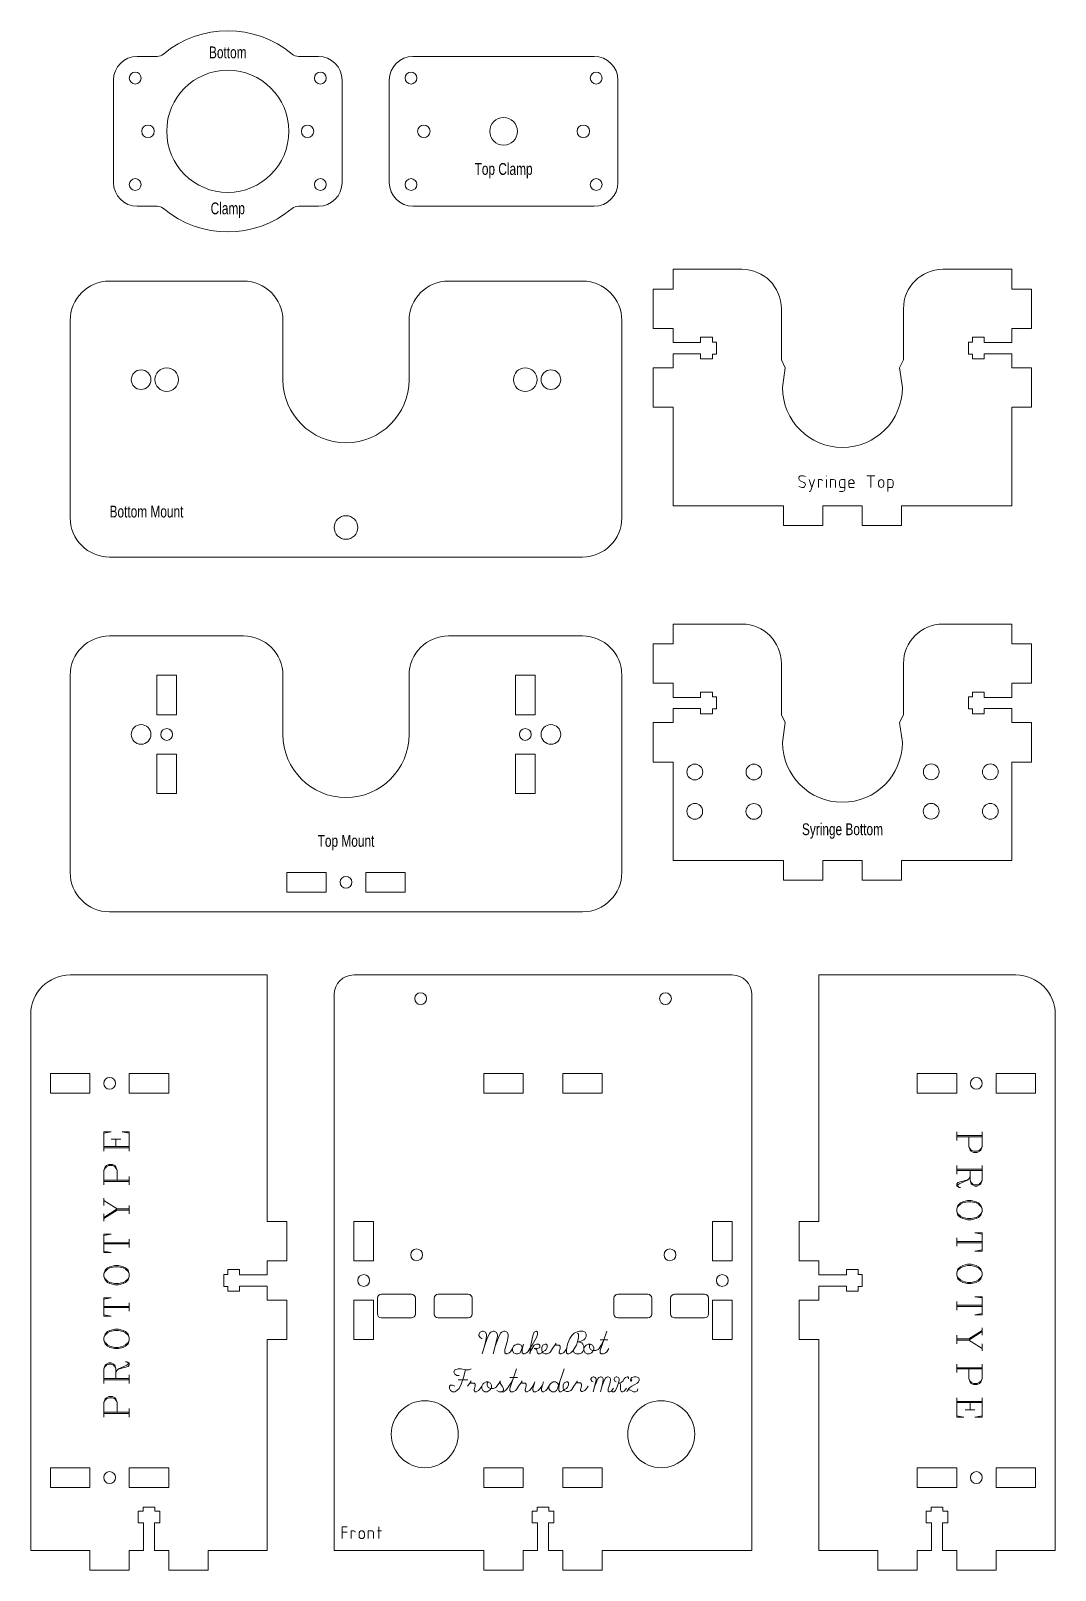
# Model space of a CAD drawing. Header units: millimetres. Extents: x -150 to 110, y -115 to 276.
import ezdxf

# ---------------------------------------------------------------- set-up
doc = ezdxf.new("R2010")
doc.units = ezdxf.units.MM
doc.layers.get('0').update_dxf_attribs({"linetype": 'CONTINUOUS', "lineweight": 0, "true_color": 0x000000})
for name, color, linetype, lineweight, true_color in [('bottom spacer', 7, 'CONTINUOUS', 0, 0x000000), ('front', 7, 'CONTINUOUS', 0, 0x000000), ('left', 7, 'CONTINUOUS', 0, 0x000000), ('right', 7, 'CONTINUOUS', 0, 0x000000), ('syringe bottom', 7, 'CONTINUOUS', 0, 0x000000), ('syringe top', 7, 'CONTINUOUS', 0, 0x000000), ('syringe top text', 4, 'CONTINUOUS', 0, 0x00ffff), ('syringe-clamp-bottom', 7, 'CONTINUOUS', 0, 0x000000), ('syringe-clamp-top', 7, 'CONTINUOUS', 0, 0x000000), ('text', 4, 'CONTINUOUS', 0, 0x00ffff)]:
    doc.layers.add(name, color=color, linetype=linetype, lineweight=lineweight, true_color=true_color)
doc.styles.get("Standard").update_dxf_attribs({"font": 'txt', "width": 0.75})

msp = doc.modelspace()

# ---------------------------------------------------------------- linework, layer by layer
for p, q in [((8, 210), (8, 200)), ((13, 210), (8, 210)), ((99, 210), (104, 210)), ((104, 210), (104, 200)), ((-86, 187), (-86, 202)), ((-54, 187), (-54, 202)), ((8, 200), (13, 200)), ((13, 200), (13, 196.41)), ((104, 200), (99, 200)), ((99, 200), (99, 196.41)), ((20, 196.41), (13, 196.41)), ((20, 197.76), (23, 197.76)), ((20, 197.76), (20, 196.41)), ((23, 196.51), (23, 197.76)), ((24, 196.51), (23, 196.51)), ((24, 193.51), (24, 196.51)), ((88, 193.51), (88, 196.51)), ((88, 196.51), (89, 196.51)), ((92, 197.76), (89, 197.76)), ((89, 196.51), (89, 197.76)), ((92, 197.76), (92, 196.41)), ((92, 196.41), (99, 196.41)), ((13, 193.59), (20, 193.59)), ((13, 193.59), (13, 190)), ((20, 193.59), (20, 192.26)), ((20, 192.26), (23, 192.25)), ((23, 192.25), (23, 193.51)), ((23, 193.51), (24, 193.51)), ((89, 193.51), (88, 193.51)), ((89, 192.25), (89, 193.51)), ((92, 192.26), (89, 192.25)), ((99, 193.59), (92, 193.59)), ((92, 193.59), (92, 192.26)), ((99, 193.59), (99, 190)), ((8, 190), (8, 180)), ((13, 190), (8, 190)), ((99, 190), (104, 190)), ((104, 190), (104, 180)), ((8, 180), (13, 180)), ((104, 180), (99, 180)), ((41, 155), (41, 150)), ((51, 150), (51, 155)), ((51, 155), (61, 155)), ((61, 155), (61, 150)), ((71, 150), (71, 155)), ((41, 150), (51, 150)), ((61, 150), (71, 150)), ((8, 120), (8, 110)), ((13, 120), (8, 120)), ((99, 120), (104, 120)), ((104, 120), (104, 110)), ((-118, 102), (-118, 112)), ((-118, 112), (-113, 112)), ((-113, 112), (-113, 102)), ((-86, 97), (-86, 112)), ((-54, 97), (-54, 112)), ((-27, 102), (-27, 112)), ((-27, 112), (-22, 112)), ((-22, 112), (-22, 102)), ((8, 110), (13, 110)), ((13, 110), (13, 106.41)), ((104, 110), (99, 110)), ((99, 110), (99, 106.41)), ((20, 106.41), (13, 106.41)), ((20, 107.76), (23, 107.76)), ((20, 107.76), (20, 106.41)), ((23, 106.51), (23, 107.76)), ((24, 106.51), (23, 106.51)), ((24, 103.51), (24, 106.51)), ((88, 103.51), (88, 106.51)), ((88, 106.51), (89, 106.51)), ((92, 107.76), (89, 107.76)), ((89, 106.51), (89, 107.76)), ((92, 107.76), (92, 106.41)), ((92, 106.41), (99, 106.41)), ((-113, 102), (-118, 102)), ((-114, 102), (-114, 102)), ((-22, 102), (-27, 102)), ((-23, 102), (-23, 102)), ((13, 103.59), (20, 103.59)), ((13, 103.59), (13, 100)), ((20, 103.59), (20, 102.26)), ((20, 102.26), (23, 102.25)), ((23, 102.25), (23, 103.51)), ((23, 103.51), (24, 103.51)), ((89, 103.51), (88, 103.51)), ((89, 102.25), (89, 103.51)), ((92, 102.26), (89, 102.25)), ((99, 103.59), (92, 103.59)), ((92, 103.59), (92, 102.26)), ((99, 103.59), (99, 100)), ((8, 100), (8, 90)), ((13, 100), (8, 100)), ((99, 100), (104, 100)), ((104, 100), (104, 90)), ((-113, 92), (-118, 92)), ((-118, 92), (-118, 82)), ((-113, 82), (-113, 92)), ((-22, 92), (-27, 92)), ((-27, 92), (-27, 82)), ((-22, 82), (-22, 92)), ((8, 90), (13, 90)), ((104, 90), (99, 90)), ((-118, 82), (-113, 82)), ((-27, 82), (-22, 82)), ((41, 65), (41, 60)), ((51, 65), (61, 65)), ((51, 60), (51, 65)), ((61, 65), (61, 60)), ((71, 60), (71, 65)), ((-75, 62), (-85, 62)), ((-85, 62), (-85, 57)), ((-75, 57), (-75, 62)), ((-65, 62), (-55, 62)), ((-65, 57), (-65, 62)), ((-55, 62), (-55, 57)), ((41, 60), (51, 60)), ((61, 60), (71, 60)), ((-85, 57), (-75, 57)), ((-55, 57), (-65, 57)), ((-90, 36), (-90, -26.51)), ((50, 36), (50, -26.51)), ((-73, -110), (-73, 31)), ((33, 31), (33, -110)), ((-150, 26), (-150, -110)), ((110, 26), (110, -110)), ((-135, 11), (-145, 11)), ((-145, 11), (-145, 6)), ((-135, 6), (-135, 11)), ((-125, 6), (-125, 11)), ((-125, 11), (-115, 11)), ((-115, 11), (-115, 6)), ((-25, 11), (-35, 11)), ((-35, 11), (-35, 6)), ((-25, 6), (-25, 11)), ((-15, 11), (-5, 11)), ((-15, 6), (-15, 11)), ((-5, 11), (-5, 6)), ((85, 11), (75, 11)), ((75, 11), (75, 6)), ((85, 6), (85, 11)), ((95, 11), (105, 11)), ((95, 6), (95, 11)), ((105, 11), (105, 6)), ((-145, 6), (-135, 6)), ((-135, 7), (-135, 7)), ((-115, 6), (-125, 6)), ((-35, 6), (-25, 6)), ((-15, 7), (-15, 7)), ((-5, 6), (-15, 6)), ((75, 6), (85, 6)), ((95, 7), (95, 7)), ((105, 6), (95, 6)), ((-90, -26.51), (-85, -26.51)), ((-85, -26.51), (-85, -36.51)), ((-68, -36.51), (-68, -26.51)), ((-68, -26.51), (-63, -26.51)), ((-63, -26.51), (-63, -36.51)), ((23, -36.51), (23, -26.51)), ((23, -26.51), (28, -26.51)), ((28, -26.51), (28, -36.51)), ((45, -26.51), (45, -36.51)), ((50, -26.51), (45, -26.51)), ((-97, -38.75), (-100, -38.75)), ((-100, -40), (-100, -38.75)), ((-97, -38.75), (-97, -40.1)), ((-85, -36.51), (-90, -36.51)), ((-90, -36.51), (-90, -40.1)), ((-63, -36.51), (-68, -36.51)), ((-64, -36.51), (-64, -36.51)), ((28, -36.51), (23, -36.51)), ((27, -36.51), (27, -36.51)), ((45, -36.51), (50, -36.51)), ((50, -36.51), (50, -40.1)), ((57, -38.75), (60, -38.75)), ((57, -38.75), (57, -40.1)), ((60, -40), (60, -38.75)), ((-101, -43), (-101, -40)), ((-101, -40), (-100, -40)), ((-97, -40.1), (-90, -40.1)), ((-90, -42.92), (-97, -42.92)), ((-97, -42.92), (-97, -44.25)), ((-90, -42.92), (-90, -46.51)), ((57, -40.1), (50, -40.1)), ((50, -42.92), (57, -42.92)), ((50, -42.92), (50, -46.51)), ((57, -42.92), (57, -44.25)), ((61, -40), (60, -40)), ((61, -43), (61, -40)), ((-100, -43), (-101, -43)), ((-100, -44.25), (-100, -43)), ((-97, -44.25), (-100, -44.25)), ((-90, -46.51), (-85, -46.51)), ((-85, -46.51), (-85, -56.51)), ((-63, -46.51), (-68, -46.51)), ((-68, -46.51), (-68, -56.51)), ((-63, -56.51), (-63, -46.51)), ((-62, -50), (-62, -46)), ((-61, -45), (-53.4, -45)), ((-52.4, -46), (-52.4, -50)), ((-47.6, -50), (-47.6, -46)), ((-46.6, -45), (-39, -45)), ((-38, -46), (-38, -50)), ((-2, -50), (-2, -46)), ((-1, -45), (6.6, -45)), ((7.6, -46), (7.6, -50)), ((12.4, -50), (12.4, -46)), ((13.4, -45), (21, -45)), ((22, -46), (22, -50)), ((28, -46.51), (23, -46.51)), ((23, -46.51), (23, -56.51)), ((28, -56.51), (28, -46.51)), ((45, -46.51), (45, -56.51)), ((50, -46.51), (45, -46.51)), ((57, -44.25), (60, -44.25)), ((60, -44.25), (60, -43)), ((60, -43), (61, -43)), ((-53.4, -51), (-61, -51)), ((-39, -51), (-46.6, -51)), ((6.6, -51), (-1, -51)), ((21, -51), (13.4, -51)), ((-85, -56.51), (-90, -56.51)), ((-68, -56.51), (-63, -56.51)), ((23, -56.51), (28, -56.51)), ((45, -56.51), (49.99, -56.51)), ((-135, -89), (-145, -89)), ((-145, -89), (-145, -94)), ((-135, -94), (-135, -89)), ((-125, -94), (-125, -89)), ((-125, -89), (-115, -89)), ((-115, -89), (-115, -94)), ((-25, -89), (-35, -89)), ((-35, -89), (-35, -94)), ((-25, -94), (-25, -89)), ((-15, -89), (-5, -89)), ((-15, -94), (-15, -89)), ((-5, -89), (-5, -94)), ((85, -89), (75, -89)), ((75, -89), (75, -94)), ((85, -94), (85, -89)), ((95, -89), (105, -89)), ((95, -94), (95, -89)), ((105, -89), (105, -94)), ((-135, -93), (-135, -93)), ((-15, -93), (-15, -93)), ((95, -93), (95, -93)), ((-145, -94), (-135, -94)), ((-115, -94), (-125, -94)), ((-35, -94), (-25, -94)), ((-5, -94), (-15, -94)), ((75, -94), (85, -94)), ((105, -94), (95, -94)), ((-122.74, -103), (-122.75, -100)), ((-122.75, -100), (-121.49, -100)), ((-121.49, -99), (-118.49, -99)), ((-121.49, -100), (-121.49, -99)), ((-118.49, -99), (-118.49, -100)), ((-118.49, -100), (-117.24, -100)), ((-117.24, -103), (-117.24, -100)), ((-22.76, -103), (-22.76, -100)), ((-21.51, -100), (-22.76, -100)), ((-18.51, -99), (-21.51, -99)), ((-21.51, -99), (-21.51, -100)), ((-18.51, -100), (-18.51, -99)), ((-17.25, -100), (-18.51, -100)), ((-17.26, -103), (-17.25, -100)), ((77.24, -103), (77.24, -100)), ((78.49, -100), (77.24, -100)), ((81.49, -99), (78.49, -99)), ((78.49, -99), (78.49, -100)), ((81.49, -100), (81.49, -99)), ((82.75, -100), (81.49, -100)), ((82.74, -103), (82.75, -100)), ((-121.41, -103), (-122.74, -103)), ((-121.41, -110), (-121.41, -103)), ((-118.59, -103), (-118.59, -110)), ((-117.24, -103), (-118.59, -103)), ((-22.76, -103), (-21.41, -103)), ((-21.41, -103), (-21.41, -110)), ((-18.59, -110), (-18.59, -103)), ((-18.59, -103), (-17.26, -103)), ((77.24, -103), (78.59, -103)), ((78.59, -103), (78.59, -110)), ((81.41, -110), (81.41, -103)), ((81.41, -103), (82.74, -103)), ((-135, -115), (-135, -110)), ((-125, -110), (-125, -115)), ((-121.41, -110), (-125, -110)), ((-115, -110), (-118.59, -110)), ((-115, -115), (-115, -110)), ((-105, -110), (-105, -115)), ((-35, -110), (-35, -115)), ((-25, -115), (-25, -110)), ((-25, -110), (-21.41, -110)), ((-18.59, -110), (-15, -110)), ((-15, -110), (-15, -115)), ((-5, -115), (-5, -110)), ((65, -110), (65, -115)), ((75, -115), (75, -110)), ((75, -110), (78.59, -110)), ((81.41, -110), (85, -110)), ((85, -110), (85, -115)), ((95, -115), (95, -110)), ((-125, -115), (-135, -115)), ((-105, -115), (-115, -115)), ((-35, -115), (-25, -115)), ((-15, -115), (-5, -115)), ((65, -115), (75, -115)), ((85, -115), (95, -115))]:
    msp.add_line(p, q)
for centre, radius in [((-115.5, 97), 1.5), ((-24.5, 97), 1.5), ((-70, 59.5), 1.5), ((-130, 8.5), 1.5), ((90, 8.5), 1.5), ((-65.5, -41.51), 1.5), ((25.5, -41.51), 1.5), ((-50, -80.5), 8.5), ((10, -80.5), 8.5), ((-130, -91.5), 1.5), ((90, -91.5), 1.5)]:
    msp.add_circle(centre, radius)
for centre, radius, start, end in [((-96, 202), 10, 0, 90), ((-44, 202), 10, 90, 180), ((-96, 112), 10, 0, 90), ((-44, 112), 10, 90, 180), ((-68, 31), 5, 90, 180), ((28, 31), 5, 0, 90), ((-61, -46), 1, 90, 180), ((-53.4, -46), 1, 0, 90), ((-46.6, -46), 1, 90, 180), ((-39, -46), 1, 0, 90), ((-1, -46), 1, 90, 180), ((6.6, -46), 1, 0, 90), ((13.4, -46), 1, 90, 180), ((21, -46), 1, 0, 90), ((-61, -50), 1, 180, 270), ((-53.4, -50), 1, 270, 0), ((-46.6, -50), 1, 180, 270), ((-39, -50), 1, 270, 0), ((-1, -50), 1, 180, 270), ((6.6, -50), 1, 270, 0), ((13.4, -50), 1, 180, 270), ((21, -50), 1, 270, 0)]:
    msp.add_arc(centre, radius, start, end)
at = {"layer": 'bottom spacer'}
for p, q in [((-130, 212), (-96, 212)), ((-44, 212), (-10, 212)), ((-140, 152), (-140, 202)), ((0, 202), (0, 152)), ((-54.5, 187), (-54.5, 187)), ((-53.41, 184.08), (-53.41, 184.08)), ((-10, 142), (-130, 142))]:
    msp.add_line(p, q, dxfattribs=at)
for centre, radius in [((-122, 187), 2.5), ((-115.5, 187.01), 3), ((-24.5, 187), 3), ((-18, 187), 2.5), ((-70, 149.5), 3)]:
    msp.add_circle(centre, radius, dxfattribs=at)
for centre, start, end in [((-130, 202), 90, 180), ((-10, 202), 0, 90), ((-130, 152), 180, 270), ((-10, 152), 270, 360)]:
    msp.add_arc(centre, 10, start, end, dxfattribs=at)
at = {"layer": 'front'}
for p, q in [((-35, -110), (-73, -110)), ((-40, -110), (-40, -110)), ((33, -110), (-5, -110))]:
    msp.add_line(p, q, dxfattribs=at)
for centre in [(-51.07, 30), (11.08, 30), (-52.08, -35), (12.21, -35)]:
    msp.add_circle(centre, 1.5, dxfattribs=at)
for centre, start, end in [((-140, 26), 90, 180), ((100, 26), 0, 90)]:
    msp.add_arc(centre, 10, start, end, dxfattribs=at)
at = {"layer": 'left'}
for p, q in [((-90, 36), (-140, 36)), ((-90, -56.51), (-90, -110)), ((-135, -110), (-150, -110)), ((-90, -110), (-105, -110))]:
    msp.add_line(p, q, dxfattribs=at)
at = {"layer": 'right'}
for p, q in [((50, 36), (100, 36)), ((49.99, -56.51), (50, -110)), ((50, -110), (65, -110)), ((95, -110), (110, -110))]:
    msp.add_line(p, q, dxfattribs=at)
at = {"layer": 'syringe bottom'}
for p, q in [((-130, 122), (-96, 122)), ((-44, 122), (-10, 122)), ((-140, 62), (-140, 112)), ((0, 112), (0, 62)), ((-10, 52), (-130, 52))]:
    msp.add_line(p, q, dxfattribs=at)
for centre in [(-122, 97), (-18, 97)]:
    msp.add_circle(centre, 2.5, dxfattribs=at)
for centre, radius, start, end in [((-70, 187), 16, 180, 0), ((-130, 112), 10, 90, 180), ((-10, 112), 10, 0, 90), ((-70, 97), 16, 180, 0), ((-130, 62), 10, 180, 270), ((-10, 62), 10, 270, 0)]:
    msp.add_arc(centre, radius, start, end, dxfattribs=at)
at = {"layer": 'syringe top'}
for p, q in [((13, 215), (30.5, 215)), ((13, 215), (13, 210)), ((81.5, 215), (99, 215)), ((99, 215), (99, 210)), ((40.5, 205), (40.5, 192)), ((71.5, 192), (71.5, 205)), ((41.5, 190), (40.5, 192)), ((70.5, 190), (71.5, 192)), ((40.8, 185), (41.5, 190)), ((71.2, 185), (70.5, 190)), ((13, 180), (13, 155)), ((99, 155), (99, 180)), ((41, 155), (13, 155)), ((71, 155), (99, 155)), ((13, 125), (30.5, 125)), ((13, 125), (13, 120)), ((81.5, 125), (99, 125)), ((99, 125), (99, 120)), ((40.5, 115), (40.5, 102)), ((71.5, 102), (71.5, 115)), ((41.5, 100), (40.5, 102)), ((70.5, 100), (71.5, 102)), ((40.8, 95), (41.5, 100)), ((71.2, 95), (70.5, 100)), ((71.5, 96), (71.5, 96)), ((13, 90), (13, 65)), ((99, 65), (99, 90)), ((41, 65), (13, 65)), ((71, 65), (99, 65)), ((-68, 36), (28, 36))]:
    msp.add_line(p, q, dxfattribs=at)
for centre in [(18.53, 87.49), (33.53, 87.48), (78.53, 87.52), (93.53, 87.51), (18.52, 77.49), (33.52, 77.48), (78.52, 77.52), (93.52, 77.51)]:
    msp.add_circle(centre, 2, dxfattribs=at)
for centre, radius, start, end in [((30.5, 205), 10, 0, 90), ((81.5, 205), 10, 90, 180), ((56, 185), 15.2, 180, 0), ((30.5, 115), 10, 0, 90), ((81.5, 115), 10, 90, 180), ((56, 95), 15.2, 180, 0)]:
    msp.add_arc(centre, radius, start, end, dxfattribs=at)
at = {"layer": 'syringe top text'}
for p, q in [((45.29, 161.38), (46.23, 160.9)), ((47.59, 161.64), (48.26, 159.64)), ((48.93, 161.64), (48, 158.87)), ((49.93, 159.64), (49.93, 161.64)), ((49.93, 161.64), (50.59, 161.64)), ((51.93, 162.48), (51.93, 162.64)), ((51.93, 159.64), (51.93, 161.64)), ((52.93, 159.64), (52.93, 161.64)), ((52.93, 161.64), (53.76, 161.64)), ((54.26, 161.14), (54.26, 159.64)), ((55.26, 161.14), (55.26, 160.14)), ((56.59, 161.64), (55.76, 161.64)), ((56.59, 159.14), (56.59, 161.64)), ((57.59, 160.98), (57.59, 160.14)), ((57.59, 160.64), (58.93, 160.64)), ((58.93, 160.64), (58.93, 160.98)), ((62.18, 162.64), (64.18, 162.64)), ((63.18, 162.64), (63.18, 159.64)), ((65.18, 160.98), (65.18, 160.31)), ((66.51, 160.31), (66.51, 160.98)), ((68.34, 161.64), (67.51, 161.64)), ((67.51, 161.64), (67.51, 158.64)), ((68.84, 160.14), (68.84, 161.14)), ((47.69, 158.64), (47.59, 158.64)), ((55.26, 158.64), (56.09, 158.64)), ((55.76, 159.64), (56.59, 159.64)), ((58.09, 159.64), (58.93, 159.64)), ((67.51, 159.64), (68.34, 159.64))]:
    msp.add_line(p, q, dxfattribs=at)
for centre, radius, start, end in [((45.59, 161.98), 0.667, 90, 242.981), ((45.59, 160.43), 2.21, 63.0746, 90), ((45.93, 160.31), 0.667, 270, 62.9812), ((50.59, 161.31), 0.333, 0, 90), ((53.76, 161.14), 0.5, 0, 90), ((55.76, 161.14), 0.5, 90, 180), ((55.76, 160.14), 0.5, 180, 270), ((58.26, 160.98), 0.667, 0, 180), ((58.09, 160.14), 0.5, 180, 270), ((65.84, 160.98), 0.667, 0, 180), ((65.84, 160.31), 0.667, 180, 0), ((68.34, 161.14), 0.5, 0, 90), ((68.34, 160.14), 0.5, 270, 0), ((45.93, 161.85), 2.21, 243.075, 270), ((47.69, 158.98), 0.333, 270, 341.565), ((56.09, 159.14), 0.5, 270, 0)]:
    msp.add_arc(centre, radius, start, end, dxfattribs=at)
at = {"layer": 'syringe-clamp-bottom'}
for p, q in [((-123, 269), (-117.94, 269)), ((-82.06, 269), (-77, 269)), ((-129, 237), (-129, 263)), ((-71, 263), (-71, 237)), ((-117.94, 231), (-123, 231)), ((-77, 231), (-82.06, 231))]:
    msp.add_line(p, q, dxfattribs=at)
for centre, radius in [((-123.5, 263.5), 1.5), ((-100, 250), 15.5), ((-76.5, 263.5), 1.5), ((-120.25, 250), 1.58), ((-79.75, 250), 1.58), ((-123.5, 236.5), 1.5), ((-76.5, 236.5), 1.5)]:
    msp.add_circle(centre, radius, dxfattribs=at)
for centre, radius, start, end in [((-100, 250), 25.5, 50.1619, 129.8381), ((-117.94, 271.5), 2.5, 270, 309.8381), ((-82.06, 271.5), 2.5, 230.1619, 270), ((-123, 263), 6, 90, 180), ((-77, 263), 6, 0, 90), ((-123, 237), 6, 180, 270), ((-77, 237), 6, 270, 0), ((-117.94, 228.5), 2.5, 50.1619, 90), ((-100, 250), 25.5, 230.1619, 309.8381), ((-82.06, 228.5), 2.5, 90, 129.8381)]:
    msp.add_arc(centre, radius, start, end, dxfattribs=at)
at = {"layer": 'syringe-clamp-top'}
for p, q in [((-53, 269), (-7, 269)), ((-59, 237), (-59, 263)), ((-1, 263), (-1, 237)), ((-7, 231), (-53, 231))]:
    msp.add_line(p, q, dxfattribs=at)
for centre, radius in [((-53.5, 263.5), 1.5), ((-6.5, 263.5), 1.5), ((-50.25, 250), 1.58), ((-30, 250), 3.5), ((-9.75, 250), 1.58), ((-53.5, 236.5), 1.5), ((-6.5, 236.5), 1.5)]:
    msp.add_circle(centre, radius, dxfattribs=at)
for centre, start, end in [((-53, 263), 90, 180), ((-7, 263), 0, 90), ((-53, 237), 180, 270), ((-7, 237), 270, 0)]:
    msp.add_arc(centre, 6, start, end, dxfattribs=at)
at = {"layer": 'text'}
for p, q in [((-131.44, -8.74), (-131.44, -3.83)), ((-131.44, -3.83), (-129.6, -3.83)), ((-129.6, -3.83), (-131.44, -4.14)), ((-125, -3.83), (-126.84, -3.83)), ((-126.84, -3.83), (-125, -4.14)), ((-125, -8.74), (-125, -3.83)), ((85, -3.83), (85, -5.98)), ((91.44, -3.83), (91.44, -7.51)), ((-131.44, -7.51), (-125, -7.51)), ((-129.6, -5.67), (-127.15, -5.67)), ((-128.37, -7.51), (-128.37, -5.67)), ((91.44, -4.75), (85, -4.75)), ((91.44, -5.06), (85, -5.06)), ((88.07, -7.51), (88.07, -5.06)), ((88.37, -8.43), (88.07, -7.51)), ((88.37, -8.12), (88.07, -7.51)), ((91.44, -7.51), (91.13, -8.43)), ((91.44, -7.51), (91.13, -8.12)), ((-131.44, -7.82), (-125, -7.82)), ((88.68, -8.43), (88.37, -8.12)), ((88.68, -8.74), (88.37, -8.43)), ((89.29, -8.74), (88.68, -8.43)), ((89.29, -9.04), (88.68, -8.74)), ((90.21, -8.74), (89.29, -8.74)), ((90.21, -9.04), (89.29, -9.04)), ((90.82, -8.43), (90.21, -8.74)), ((90.82, -8.74), (90.21, -9.04)), ((91.13, -8.12), (90.82, -8.43)), ((91.13, -8.43), (90.82, -8.74)), ((-131.44, -13.6), (-131.13, -12.68)), ((-131.44, -13.6), (-131.13, -12.99)), ((-131.44, -17.28), (-131.44, -13.6)), ((-131.13, -12.68), (-130.82, -12.38)), ((-131.13, -12.99), (-130.82, -12.68)), ((-130.82, -12.38), (-130.21, -12.07)), ((-130.82, -12.68), (-130.21, -12.38)), ((-130.21, -12.07), (-129.29, -12.07)), ((-130.21, -12.38), (-129.29, -12.38)), ((-129.29, -12.07), (-128.68, -12.38)), ((-129.29, -12.38), (-128.68, -12.68)), ((-128.68, -12.38), (-128.37, -12.68)), ((-128.68, -12.68), (-128.37, -12.99)), ((-128.37, -12.68), (-128.07, -13.6)), ((-128.37, -12.99), (-128.07, -13.6)), ((-128.07, -13.6), (-128.07, -16.05)), ((-125, -17.28), (-125, -15.13)), ((85, -12.38), (85, -14.52)), ((91.44, -13.3), (85, -13.3)), ((91.44, -13.6), (85, -13.6)), ((88.37, -15.13), (88.07, -15.75)), ((88.37, -16.05), (88.37, -13.6)), ((91.44, -12.38), (91.44, -16.05)), ((-131.44, -16.05), (-125, -16.05)), ((-131.44, -16.36), (-125, -16.36)), ((85.31, -16.67), (85, -16.97)), ((85, -16.97), (85, -17.59)), ((85, -17.59), (85.61, -17.89)), ((87.45, -16.05), (85.31, -16.67)), ((85.61, -16.97), (85.31, -17.28)), ((85.31, -17.28), (85.31, -17.59)), ((85.31, -17.59), (85.61, -17.89)), ((87.76, -16.05), (85.61, -16.97)), ((85.61, -17.89), (85.92, -17.89)), ((88.07, -15.75), (87.45, -16.05)), ((88.07, -15.75), (87.76, -16.05)), ((88.68, -16.97), (88.37, -16.05)), ((88.68, -16.67), (88.37, -16.05)), ((88.98, -16.97), (88.68, -16.67)), ((88.98, -17.28), (88.68, -16.97)), ((89.6, -17.28), (88.98, -16.97)), ((89.6, -17.59), (88.98, -17.28)), ((90.21, -17.28), (89.6, -17.28)), ((90.21, -17.59), (89.6, -17.59)), ((90.82, -16.97), (90.21, -17.28)), ((90.82, -17.28), (90.21, -17.59)), ((91.13, -16.67), (90.82, -16.97)), ((91.13, -16.97), (90.82, -17.28)), ((91.44, -16.05), (91.13, -16.97)), ((91.44, -16.05), (91.13, -16.67)), ((-131.44, -22.45), (-131.44, -20.61)), ((-131.44, -21.23), (-128.07, -23.37)), ((-131.44, -25.52), (-128.07, -23.37)), ((-128.07, -23.37), (-125, -23.37)), ((-125, -24.6), (-125, -22.45)), ((85.31, -22.45), (85, -23.37)), ((85.31, -22.76), (85, -23.37)), ((85, -23.37), (85, -23.98)), ((85.92, -21.84), (85.31, -22.45)), ((85.92, -22.15), (85.31, -22.76)), ((86.53, -21.53), (85.92, -21.84)), ((86.53, -21.84), (85.92, -22.15)), ((87.76, -21.23), (86.53, -21.53)), ((87.76, -21.53), (86.53, -21.84)), ((88.68, -21.23), (87.76, -21.23)), ((88.68, -21.53), (87.76, -21.53)), ((89.9, -21.53), (88.68, -21.23)), ((89.9, -21.84), (88.68, -21.53)), ((90.52, -21.84), (89.9, -21.53)), ((90.52, -22.15), (89.9, -21.84)), ((91.13, -22.45), (90.52, -21.84)), ((91.13, -22.76), (90.52, -22.15)), ((91.44, -23.37), (91.13, -22.45)), ((91.44, -23.37), (91.13, -22.76)), ((91.44, -23.98), (91.44, -23.37)), ((-131.44, -25.82), (-128.07, -23.68)), ((-131.44, -26.44), (-131.44, -24.6)), ((-128.07, -23.68), (-125, -23.68)), ((85, -23.98), (85.31, -24.9)), ((85, -23.98), (85.31, -24.6)), ((85.31, -24.6), (85.92, -25.21)), ((85.31, -24.9), (85.92, -25.52)), ((85.92, -25.21), (86.53, -25.52)), ((85.92, -25.52), (86.53, -25.82)), ((86.53, -25.52), (87.76, -25.82)), ((86.53, -25.82), (87.76, -26.13)), ((87.76, -25.82), (88.68, -25.82)), ((87.76, -26.13), (88.68, -26.13)), ((88.68, -25.82), (89.9, -25.52)), ((88.68, -26.13), (89.9, -25.82)), ((89.9, -25.52), (90.52, -25.21)), ((89.9, -25.82), (90.52, -25.52)), ((90.52, -25.21), (91.13, -24.6)), ((90.52, -25.52), (91.13, -24.9)), ((91.13, -24.9), (91.44, -23.98)), ((91.13, -24.6), (91.44, -23.98)), ((-131.44, -34.37), (-131.44, -29.77)), ((-131.44, -29.77), (-129.6, -29.77)), ((-129.6, -29.77), (-131.44, -30.08)), ((-125, -33.14), (-125, -31)), ((85, -30.69), (85, -32.84)), ((91.44, -29.77), (89.6, -29.46)), ((89.6, -29.46), (91.44, -29.46)), ((91.44, -29.46), (91.44, -34.06)), ((-131.44, -31.92), (-125, -31.92)), ((-131.44, -32.22), (-125, -32.22)), ((-131.44, -34.06), (-129.6, -34.37)), ((-129.6, -34.37), (-131.44, -34.37)), ((91.44, -31.61), (85, -31.61)), ((91.44, -31.92), (85, -31.92)), ((89.6, -34.06), (91.44, -33.75)), ((91.44, -34.06), (89.6, -34.06)), ((-131.13, -38.93), (-131.44, -39.85)), ((-130.52, -38.31), (-131.13, -38.93)), ((-130.52, -38.62), (-131.13, -39.23)), ((-129.9, -38.01), (-130.52, -38.31)), ((-129.9, -38.31), (-130.52, -38.62)), ((-128.68, -37.7), (-129.9, -38.01)), ((-128.68, -38.01), (-129.9, -38.31)), ((-127.76, -37.7), (-128.68, -37.7)), ((-127.76, -38.01), (-128.68, -38.01)), ((-126.53, -38.01), (-127.76, -37.7)), ((-126.53, -38.31), (-127.76, -38.01)), ((-125.92, -38.31), (-126.53, -38.01)), ((-125.92, -38.62), (-126.53, -38.31)), ((-125.31, -38.93), (-125.92, -38.31)), ((-125.31, -39.23), (-125.92, -38.62)), ((-125, -39.85), (-125.31, -38.93)), ((85.31, -38.62), (85, -39.54)), ((85.31, -38.93), (85, -39.54)), ((85.92, -38.01), (85.31, -38.62)), ((85.92, -38.31), (85.31, -38.93)), ((86.53, -37.7), (85.92, -38.01)), ((86.53, -38.01), (85.92, -38.31)), ((87.76, -37.39), (86.53, -37.7)), ((87.76, -37.7), (86.53, -38.01)), ((88.68, -37.39), (87.76, -37.39)), ((88.68, -37.7), (87.76, -37.7)), ((89.9, -37.7), (88.68, -37.39)), ((89.9, -38.01), (88.68, -37.7)), ((90.52, -38.01), (89.9, -37.7)), ((90.52, -38.31), (89.9, -38.01)), ((91.13, -38.62), (90.52, -38.01)), ((91.13, -38.93), (90.52, -38.31)), ((91.44, -39.54), (91.13, -38.62)), ((91.44, -39.54), (91.13, -38.93)), ((-131.13, -39.23), (-131.44, -39.85)), ((-131.44, -39.85), (-131.44, -40.46)), ((-131.44, -40.46), (-131.13, -41.38)), ((-131.44, -40.46), (-131.13, -41.07)), ((-131.13, -41.07), (-130.52, -41.69)), ((-131.13, -41.38), (-130.52, -41.99)), ((-130.52, -41.69), (-129.9, -41.99)), ((-130.52, -41.99), (-129.9, -42.3)), ((-129.9, -41.99), (-128.68, -42.3)), ((-129.9, -42.3), (-128.68, -42.61)), ((-128.68, -42.3), (-127.76, -42.3)), ((-128.68, -42.61), (-127.76, -42.61)), ((-127.76, -42.3), (-126.53, -41.99)), ((-127.76, -42.61), (-126.53, -42.3)), ((-126.53, -41.99), (-125.92, -41.69)), ((-126.53, -42.3), (-125.92, -41.99)), ((-125.92, -41.69), (-125.31, -41.07)), ((-125.92, -41.99), (-125.31, -41.38)), ((-125, -39.85), (-125.31, -39.23)), ((-125.31, -41.38), (-125, -40.46)), ((-125.31, -41.07), (-125, -40.46)), ((-125, -40.46), (-125, -39.85)), ((85, -39.54), (85, -40.15)), ((85, -40.15), (85.31, -41.07)), ((85, -40.15), (85.31, -40.77)), ((85.31, -40.77), (85.92, -41.38)), ((85.31, -41.07), (85.92, -41.69)), ((85.92, -41.38), (86.53, -41.69)), ((85.92, -41.69), (86.53, -41.99)), ((86.53, -41.69), (87.76, -41.99)), ((86.53, -41.99), (87.76, -42.3)), ((87.76, -41.99), (88.68, -41.99)), ((87.76, -42.3), (88.68, -42.3)), ((88.68, -41.99), (89.9, -41.69)), ((88.68, -42.3), (89.9, -41.99)), ((89.9, -41.69), (90.52, -41.38)), ((89.9, -41.99), (90.52, -41.69)), ((90.52, -41.38), (91.13, -40.77)), ((90.52, -41.69), (91.13, -41.07)), ((91.13, -41.07), (91.44, -40.15)), ((91.13, -40.77), (91.44, -40.15)), ((91.44, -40.15), (91.44, -39.54)), ((-131.44, -50.54), (-131.44, -45.94)), ((-131.44, -45.94), (-129.6, -45.94)), ((-129.6, -45.94), (-131.44, -46.25)), ((85, -46.86), (85, -49)), ((91.44, -45.94), (89.6, -45.63)), ((89.6, -45.63), (91.44, -45.63)), ((91.44, -45.63), (91.44, -50.23)), ((-131.44, -48.08), (-125, -48.08)), ((-131.44, -48.39), (-125, -48.39)), ((-131.44, -50.23), (-129.6, -50.54)), ((-129.6, -50.54), (-131.44, -50.54)), ((-125, -49.31), (-125, -47.16)), ((91.44, -47.78), (85, -47.78)), ((91.44, -48.08), (85, -48.08)), ((89.6, -50.23), (91.44, -49.92)), ((91.44, -50.23), (89.6, -50.23)), ((-130.52, -54.48), (-131.13, -55.1)), ((-129.9, -54.18), (-130.52, -54.48)), ((-129.9, -54.48), (-130.52, -54.79)), ((-128.68, -53.87), (-129.9, -54.18)), ((-128.68, -54.18), (-129.9, -54.48)), ((-127.76, -53.87), (-128.68, -53.87)), ((-127.76, -54.18), (-128.68, -54.18)), ((-126.53, -54.18), (-127.76, -53.87)), ((-126.53, -54.48), (-127.76, -54.18)), ((-125.92, -54.48), (-126.53, -54.18)), ((-125.92, -54.79), (-126.53, -54.48)), ((-125.31, -55.1), (-125.92, -54.48)), ((91.44, -54.18), (88.07, -56.32)), ((91.44, -54.48), (88.07, -56.63)), ((91.44, -53.56), (91.44, -55.4)), ((-131.13, -55.1), (-131.44, -56.02)), ((-131.13, -55.4), (-131.44, -56.02)), ((-131.44, -56.02), (-131.44, -56.63)), ((-131.44, -56.63), (-131.13, -57.55)), ((-131.44, -56.63), (-131.13, -57.24)), ((-130.52, -54.79), (-131.13, -55.4)), ((-131.13, -57.24), (-130.52, -57.85)), ((-131.13, -57.55), (-130.52, -58.16)), ((-130.52, -57.85), (-129.9, -58.16)), ((-130.52, -58.16), (-129.9, -58.47)), ((-129.9, -58.16), (-128.68, -58.47)), ((-129.9, -58.47), (-128.68, -58.77)), ((-128.68, -58.47), (-127.76, -58.47)), ((-127.76, -58.47), (-126.53, -58.16)), ((-127.76, -58.77), (-126.53, -58.47)), ((-126.53, -58.16), (-125.92, -57.85)), ((-126.53, -58.47), (-125.92, -58.16)), ((-125.31, -55.4), (-125.92, -54.79)), ((-125.92, -57.85), (-125.31, -57.24)), ((-125.92, -58.16), (-125.31, -57.55)), ((-125, -56.02), (-125.31, -55.1)), ((-125, -56.02), (-125.31, -55.4)), ((-125.31, -57.55), (-125, -56.63)), ((-125.31, -57.24), (-125, -56.63)), ((-125, -56.63), (-125, -56.02)), ((85, -55.4), (85, -57.55)), ((88.07, -56.32), (85, -56.32)), ((88.07, -56.63), (85, -56.63)), ((91.44, -58.77), (88.07, -56.63)), ((91.44, -57.55), (91.44, -59.39)), ((-130.82, -62.72), (-130.21, -62.41)), ((-130.21, -62.41), (-129.6, -62.41)), ((-129.6, -62.41), (-128.98, -62.72)), ((-128.68, -58.77), (-127.76, -58.77)), ((-125.61, -62.11), (-125.92, -62.11)), ((-125.31, -62.41), (-125.61, -62.11)), ((-125, -62.41), (-125.61, -62.11)), ((-125.31, -62.72), (-125.31, -62.41)), ((-125, -63.03), (-125, -62.41)), ((-131.44, -63.95), (-131.13, -63.03)), ((-131.44, -63.95), (-131.13, -63.33)), ((-131.44, -67.62), (-131.44, -63.95)), ((-131.13, -63.03), (-130.82, -62.72)), ((-131.13, -63.33), (-130.82, -63.03)), ((-130.82, -63.03), (-130.21, -62.72)), ((-130.21, -62.72), (-129.6, -62.72)), ((-129.6, -62.72), (-128.98, -63.03)), ((-128.98, -62.72), (-128.68, -63.03)), ((-128.98, -63.03), (-128.68, -63.33)), ((-128.68, -63.03), (-128.37, -63.95)), ((-128.68, -63.33), (-128.37, -63.95)), ((-128.37, -63.95), (-128.37, -66.4)), ((-128.37, -64.87), (-128.07, -64.25)), ((-128.07, -64.25), (-127.76, -63.95)), ((-128.07, -64.25), (-127.45, -63.95)), ((-127.76, -63.95), (-125.61, -63.03)), ((-127.45, -63.95), (-125.31, -63.33)), ((-125.61, -63.03), (-125.31, -62.72)), ((-125.31, -63.33), (-125, -63.03)), ((-125, -67.62), (-125, -65.48)), ((-7.83, -66.46), (-7.64, -66.09)), ((-7.64, -66.09), (-7.28, -65.91)), ((-7.28, -65.91), (-7.09, -65.91)), ((-7.09, -65.91), (-6.72, -66.09)), ((-6.72, -66.09), (-6.54, -66.46)), ((-6.36, -67.01), (-5.99, -66.27)), ((-5.99, -66.27), (-5.81, -66.09)), ((-5.81, -66.09), (-5.44, -65.91)), ((-5.44, -65.91), (-5.26, -65.91)), ((-5.26, -65.91), (-4.89, -66.09)), ((-4.89, -66.09), (-4.71, -66.46)), ((-4.52, -67.01), (-4.16, -66.27)), ((-4.16, -66.27), (-3.97, -66.09)), ((-3.97, -66.09), (-3.6, -65.91)), ((-3.6, -65.91), (-3.42, -65.91)), ((-3.42, -65.91), (-3.05, -66.09)), ((-3.05, -66.09), (-2.87, -66.46)), ((-1.95, -66.46), (-1.77, -66.09)), ((-1.77, -66.09), (-1.4, -65.91)), ((-1.4, -65.91), (-1.22, -65.91)), ((-1.22, -65.91), (-0.85, -66.09)), ((-0.85, -66.09), (-0.67, -66.46)), ((0.98, -66.09), (0.62, -66.46)), ((1.35, -65.91), (0.98, -66.09)), ((1.53, -65.91), (1.35, -65.91)), ((1.72, -66.09), (1.53, -65.91)), ((1.72, -66.46), (1.72, -66.09)), ((2.21, -66.64), (2.39, -66.27)), ((2.39, -66.27), (2.57, -66.09)), ((2.57, -66.09), (3.13, -65.91)), ((3.13, -65.91), (3.68, -65.91)), ((3.68, -65.91), (4.23, -66.09)), ((4.23, -66.09), (4.41, -66.46)), ((85, -62.72), (85, -64.87)), ((91.44, -63.64), (85, -63.64)), ((91.44, -63.95), (85, -63.95)), ((88.07, -66.4), (88.07, -63.95)), ((91.44, -62.72), (91.44, -66.4)), ((-131.44, -66.4), (-125, -66.4)), ((-131.44, -66.7), (-125, -66.7)), ((-7.83, -66.64), (-7.83, -66.46)), ((-7.64, -67.01), (-7.83, -66.64)), ((-7.28, -67.19), (-7.64, -67.01)), ((-6.91, -68.48), (-7.28, -69.76)), ((-6.91, -68.48), (-6.36, -67.01)), ((-6.72, -67.74), (-6.91, -68.48)), ((-6.54, -66.82), (-6.72, -67.74)), ((-6.54, -66.46), (-6.54, -66.82)), ((-5.07, -68.48), (-5.44, -69.76)), ((-5.07, -68.48), (-4.52, -67.01)), ((-4.89, -67.74), (-5.07, -68.48)), ((-4.71, -66.82), (-4.89, -67.74)), ((-4.71, -66.46), (-4.71, -66.82)), ((-3.05, -67.74), (-3.42, -69.03)), ((-3.42, -69.03), (-3.42, -69.58)), ((-3.42, -69.58), (-3.24, -69.76)), ((-3.24, -69.76), (-3.05, -69.76)), ((-2.87, -66.82), (-3.05, -67.74)), ((-3.05, -69.76), (-2.69, -69.58)), ((-2.87, -66.46), (-2.87, -66.82)), ((-2.69, -69.58), (-2.5, -69.39)), ((-2.5, -69.39), (-2.14, -68.84)), ((-2.5, -69.58), (-2.5, -69.39)), ((-2.32, -69.76), (-2.5, -69.58)), ((-1.95, -69.76), (-2.32, -69.76)), ((-1.95, -66.64), (-1.95, -66.46)), ((-1.77, -67.01), (-1.95, -66.64)), ((-1.59, -69.39), (-1.95, -69.76)), ((-1.4, -67.19), (-1.77, -67.01)), ((-1.22, -68.66), (-1.59, -69.39)), ((-0.85, -67.56), (-1.22, -68.66)), ((-0.67, -66.82), (-0.85, -67.56)), ((-0.49, -67.56), (-0.85, -67.56)), ((-0.67, -66.46), (-0.67, -66.82)), ((-0.12, -67.37), (-0.49, -67.56)), ((-0.49, -67.56), (-0.3, -67.92)), ((-0.3, -67.92), (-0.3, -69.21)), ((-0.3, -69.21), (-0.12, -69.58)), ((0.25, -67.01), (-0.12, -67.37)), ((-0.12, -69.58), (0.07, -69.76)), ((0.07, -69.76), (0.25, -69.76)), ((0.62, -66.46), (0.25, -67.01)), ((0.25, -69.76), (0.62, -69.58)), ((0.62, -69.58), (0.8, -69.39)), ((0.8, -69.39), (1.17, -68.84)), ((1.66, -69.03), (1.29, -69.76)), ((1.47, -69.39), (1.66, -69.21)), ((2.02, -68.66), (1.66, -69.03)), ((1.66, -69.21), (2.02, -69.21)), ((2.57, -68.29), (2.02, -68.66)), ((2.02, -69.21), (2.94, -69.76)), ((2.21, -66.82), (2.21, -66.64)), ((2.39, -67.01), (2.21, -66.82)), ((2.39, -66.64), (2.57, -66.82)), ((2.57, -66.82), (2.39, -67.01)), ((3.31, -67.92), (2.57, -68.29)), ((2.94, -69.76), (3.49, -69.76)), ((3.86, -67.56), (3.31, -67.92)), ((3.49, -69.76), (3.86, -69.58)), ((4.23, -67.19), (3.86, -67.56)), ((3.86, -69.58), (4.04, -69.03)), ((4.41, -66.82), (4.23, -67.19)), ((4.41, -66.46), (4.41, -66.82)), ((88.37, -67.32), (88.07, -66.4)), ((88.37, -67.01), (88.07, -66.4)), ((88.68, -67.32), (88.37, -67.01)), ((88.68, -67.62), (88.37, -67.32)), ((89.29, -67.62), (88.68, -67.32)), ((89.29, -67.93), (88.68, -67.62)), ((90.21, -67.62), (89.29, -67.62)), ((90.21, -67.93), (89.29, -67.93)), ((90.82, -67.32), (90.21, -67.62)), ((90.82, -67.62), (90.21, -67.93)), ((91.13, -67.01), (90.82, -67.32)), ((91.13, -67.32), (90.82, -67.62)), ((91.44, -66.4), (91.13, -67.32)), ((91.44, -66.4), (91.13, -67.01)), ((-131.44, -72.49), (-131.13, -71.57)), ((-131.44, -72.49), (-131.13, -71.88)), ((-131.44, -76.17), (-131.44, -72.49)), ((-131.13, -71.57), (-130.82, -71.26)), ((-131.13, -71.88), (-130.82, -71.57)), ((-130.82, -71.26), (-130.21, -70.96)), ((-130.82, -71.57), (-130.21, -71.26)), ((-130.21, -70.96), (-129.29, -70.96)), ((-130.21, -71.26), (-129.29, -71.26)), ((-129.29, -70.96), (-128.68, -71.26)), ((-129.29, -71.26), (-128.68, -71.57)), ((-128.68, -71.26), (-128.37, -71.57)), ((-128.68, -71.57), (-128.37, -71.88)), ((-128.37, -71.57), (-128.07, -72.49)), ((-128.37, -71.88), (-128.07, -72.49)), ((-128.07, -72.49), (-128.07, -74.94)), ((-125, -76.17), (-125, -74.02)), ((85, -71.26), (85, -76.17)), ((91.44, -72.18), (85, -72.18)), ((91.44, -72.49), (85, -72.49)), ((88.37, -72.49), (88.37, -74.33)), ((91.44, -71.26), (91.44, -76.17)), ((-131.44, -74.94), (-125, -74.94)), ((-131.44, -75.25), (-125, -75.25)), ((86.84, -76.17), (85, -75.86)), ((85, -76.17), (86.84, -76.17)), ((89.6, -74.33), (87.15, -74.33)), ((89.6, -76.17), (91.44, -75.86)), ((91.44, -76.17), (89.6, -76.17)), ((-69.67, -104), (-71, -104)), ((-71, -104), (-71, -107)), ((-71, -105.33), (-69.67, -105.33)), ((-68.67, -107), (-68.67, -105)), ((-68.67, -105), (-68, -105)), ((-64.33, -107), (-64.33, -105)), ((-64.33, -105), (-63.5, -105)), ((-62, -105), (-61, -105)), ((-61.67, -104), (-61.67, -107)), ((-66.67, -105.67), (-66.67, -106.33)), ((-65.33, -106.33), (-65.33, -105.67)), ((-63, -105.5), (-63, -107))]:
    msp.add_line(p, q, dxfattribs=at)
at = {"layer": 'text', "color": 4, "true_color": 0x00ffff}
for p, q in [((-36.26, -55.17), (-35.98, -54.62)), ((-35.98, -54.62), (-35.43, -54.34)), ((-35.43, -54.34), (-35.16, -54.34)), ((-35.16, -54.34), (-34.61, -54.62)), ((-34.61, -54.62), (-34.33, -55.17)), ((-33.51, -54.89), (-33.23, -54.62)), ((-33.23, -54.62), (-32.68, -54.34)), ((-32.68, -54.34), (-32.41, -54.34)), ((-32.41, -54.34), (-31.86, -54.62)), ((-31.86, -54.62), (-31.58, -55.17)), ((-30.75, -54.89), (-30.48, -54.62)), ((-30.48, -54.62), (-29.93, -54.34)), ((-29.93, -54.34), (-29.65, -54.34)), ((-29.65, -54.34), (-29.1, -54.62)), ((-29.1, -54.62), (-28.83, -55.17)), ((-22.22, -54.62), (-22.5, -55.17)), ((-21.67, -54.34), (-22.22, -54.62)), ((-21.4, -54.62), (-21.67, -54.34)), ((-21.4, -55.17), (-21.4, -54.62)), ((-12.09, -54.88), (-11.54, -54.61)), ((-11.54, -54.61), (-10.72, -54.33)), ((-10.72, -54.33), (-9.89, -54.33)), ((-9.89, -54.33), (-9.34, -54.61)), ((-9.34, -54.61), (-9.07, -55.16)), ((-3.82, -54.34), (-5.47, -59.3)), ((-36.26, -55.45), (-36.26, -55.17)), ((-35.98, -56), (-36.26, -55.45)), ((-35.43, -56.27), (-35.98, -56)), ((-34.88, -58.2), (-35.43, -60.13)), ((-34.88, -58.2), (-34.06, -56)), ((-34.61, -57.1), (-34.88, -58.2)), ((-34.33, -55.72), (-34.61, -57.1)), ((-34.33, -55.17), (-34.33, -55.72)), ((-34.06, -56), (-33.51, -54.89)), ((-32.13, -58.2), (-32.68, -60.13)), ((-32.13, -58.2), (-31.3, -56)), ((-31.86, -57.1), (-32.13, -58.2)), ((-31.58, -55.72), (-31.86, -57.1)), ((-31.58, -55.17), (-31.58, -55.72)), ((-31.3, -56), (-30.75, -54.89)), ((-29.1, -57.1), (-29.65, -59.02)), ((-28.83, -55.72), (-29.1, -57.1)), ((-28.83, -55.17), (-28.83, -55.72)), ((-27.45, -58.2), (-27.73, -58.75)), ((-27.18, -57.92), (-27.45, -58.2)), ((-26.63, -57.65), (-27.18, -57.92)), ((-26.07, -57.65), (-26.63, -57.65)), ((-25.52, -57.92), (-26.07, -57.65)), ((-25.52, -59.3), (-24.97, -57.65)), ((-25.25, -58.47), (-25.52, -57.92)), ((-24.97, -57.65), (-25.25, -59.02)), ((-23.32, -58.75), (-22.77, -57.92)), ((-23.05, -57.92), (-23.32, -60.13)), ((-22.77, -56.27), (-23.05, -57.92)), ((-22.5, -55.17), (-22.77, -56.27)), ((-22.77, -57.92), (-21.95, -56.55)), ((-22.77, -58.75), (-22.22, -57.92)), ((-22.22, -57.92), (-21.67, -57.65)), ((-21.95, -56.55), (-21.67, -56)), ((-21.67, -56), (-21.4, -55.17)), ((-21.67, -57.65), (-21.12, -57.65)), ((-20.84, -58.47), (-21.4, -58.75)), ((-21.12, -57.65), (-20.84, -57.92)), ((-20.84, -57.92), (-20.84, -58.47)), ((-20.02, -57.93), (-20.3, -58.48)), ((-20.3, -58.48), (-20.3, -59.3)), ((-19.47, -57.65), (-20.02, -57.93)), ((-19.2, -57.65), (-19.47, -57.65)), ((-18.92, -57.93), (-19.2, -57.65)), ((-19.2, -59.03), (-18.92, -58.48)), ((-18.92, -58.48), (-18.92, -57.93)), ((-17.55, -58.75), (-17, -57.93)), ((-17, -57.93), (-16.72, -57.38)), ((-16.72, -57.38), (-16.72, -57.93)), ((-16.72, -57.93), (-15.9, -57.93)), ((-15.9, -57.93), (-15.62, -58.2)), ((-15.62, -58.2), (-15.62, -58.75)), ((-14.02, -59.01), (-13.75, -57.63)), ((-13.75, -57.63), (-13.47, -56.81)), ((-13.47, -56.81), (-13.19, -56.26)), ((-13.19, -56.26), (-12.64, -55.43)), ((-12.64, -55.43), (-12.09, -54.88)), ((-11.82, -58.46), (-12.37, -59.28)), ((-11.54, -57.91), (-11.82, -58.46)), ((-11.27, -57.08), (-11.54, -57.91)), ((-11.27, -54.88), (-10.99, -55.16)), ((-10.99, -55.98), (-11.27, -57.08)), ((-11.27, -57.08), (-10.99, -57.08)), ((-10.99, -55.16), (-10.99, -55.98)), ((-10.17, -56.81), (-10.99, -57.08)), ((-10.99, -57.08), (-10.17, -57.36)), ((-9.62, -56.53), (-10.17, -56.81)), ((-10.17, -57.36), (-9.89, -57.63)), ((-9.89, -57.63), (-9.62, -58.18)), ((-9.34, -56.26), (-9.62, -56.53)), ((-9.62, -58.18), (-9.62, -59.01)), ((-9.33, -58.2), (-9.6, -58.75)), ((-9.07, -55.71), (-9.34, -56.26)), ((-9.05, -57.92), (-9.33, -58.2)), ((-9.07, -55.16), (-9.07, -55.71)), ((-8.5, -57.65), (-9.05, -57.92)), ((-7.95, -57.65), (-8.5, -57.65)), ((-7.95, -57.65), (-8.23, -57.92)), ((-8.23, -57.92), (-8.23, -58.47)), ((-8.23, -58.47), (-7.95, -59.02)), ((-7.4, -57.92), (-7.95, -57.65)), ((-7.13, -58.47), (-7.4, -57.92)), ((-7.13, -59.02), (-7.13, -58.47)), ((-5.75, -58.75), (-5.2, -57.92)), ((-5.47, -56.54), (-3.55, -56.54)), ((-5.2, -57.92), (-4.65, -56.82)), ((-29.65, -59.02), (-29.65, -59.85)), ((-29.65, -59.85), (-29.38, -60.13)), ((-29.38, -60.13), (-29.1, -60.13)), ((-29.1, -60.13), (-28.55, -59.85)), ((-28.55, -59.85), (-28.28, -59.57)), ((-28.28, -59.57), (-27.73, -58.75)), ((-27.73, -58.75), (-27.73, -59.3)), ((-27.73, -59.3), (-27.45, -59.85)), ((-27.45, -59.85), (-26.9, -60.13)), ((-26.9, -60.13), (-26.35, -60.13)), ((-26.35, -60.13), (-25.8, -59.85)), ((-25.8, -59.85), (-25.52, -59.3)), ((-25.25, -59.02), (-25.25, -59.85)), ((-25.25, -59.85), (-24.97, -60.13)), ((-24.97, -60.13), (-24.7, -60.13)), ((-24.7, -60.13), (-24.15, -59.85)), ((-24.15, -59.85), (-23.87, -59.57)), ((-23.87, -59.57), (-23.32, -58.75)), ((-23.32, -60.13), (-23.05, -59.3)), ((-23.05, -59.3), (-22.77, -58.75)), ((-21.4, -58.75), (-22.22, -58.75)), ((-22.22, -58.75), (-21.67, -59.02)), ((-21.67, -59.02), (-21.4, -59.85)), ((-21.4, -59.85), (-21.12, -60.13)), ((-21.12, -60.13), (-20.84, -60.13)), ((-20.84, -60.13), (-20.29, -59.85)), ((-20.3, -59.3), (-20.02, -59.85)), ((-20.29, -59.85), (-20.02, -59.57)), ((-20.02, -59.58), (-19.47, -59.3)), ((-20.02, -59.85), (-19.47, -60.13)), ((-19.47, -59.3), (-19.2, -59.03)), ((-19.47, -60.13), (-18.92, -60.13)), ((-18.92, -60.13), (-18.37, -59.85)), ((-18.37, -59.85), (-18.1, -59.58)), ((-18.1, -59.58), (-17.55, -58.75)), ((-15.62, -58.75), (-15.9, -59.58)), ((-15.9, -59.58), (-15.9, -59.85)), ((-15.9, -59.85), (-15.62, -60.13)), ((-15.62, -60.13), (-15.35, -60.13)), ((-15.35, -60.13), (-14.79, -59.85)), ((-14.79, -59.85), (-14.52, -59.58)), ((-14.52, -59.58), (-13.97, -58.75)), ((-14.02, -59.84), (-14.02, -59.01)), ((-13.75, -60.11), (-14.02, -59.84)), ((-13.47, -60.11), (-13.75, -60.11)), ((-12.92, -59.84), (-13.47, -60.11)), ((-12.37, -59.28), (-12.92, -59.84)), ((-12.09, -59.84), (-12.37, -59.28)), ((-11.54, -60.11), (-12.09, -59.84)), ((-10.72, -60.11), (-11.54, -60.11)), ((-10.17, -59.84), (-10.72, -60.11)), ((-9.89, -59.56), (-10.17, -59.84)), ((-9.62, -59.01), (-9.89, -59.56)), ((-9.6, -58.75), (-9.6, -59.3)), ((-9.6, -59.3), (-9.33, -59.85)), ((-9.33, -59.85), (-8.78, -60.12)), ((-8.78, -60.12), (-8.23, -60.12)), ((-8.23, -60.12), (-7.68, -59.85)), ((-7.95, -59.02), (-7.4, -59.3)), ((-7.68, -59.85), (-7.4, -59.57)), ((-7.4, -59.57), (-7.13, -59.02)), ((-7.4, -59.3), (-6.58, -59.3)), ((-6.58, -59.3), (-6.03, -59.02)), ((-6.03, -59.02), (-5.75, -58.75)), ((-5.47, -59.3), (-5.47, -59.85)), ((-5.47, -59.85), (-5.2, -60.12)), ((-5.2, -60.12), (-4.65, -60.12)), ((-4.65, -60.12), (-4.1, -59.85)), ((-4.1, -59.85), (-3.82, -59.57)), ((-3.82, -59.57), (-3.27, -58.75)), ((-42.67, -64.76), (-42.39, -64.21)), ((-42.39, -65.31), (-42.67, -64.76)), ((-42.39, -64.21), (-41.57, -63.93)), ((-41.84, -65.59), (-42.39, -65.31)), ((-41.29, -65.59), (-41.84, -65.59)), ((-41.57, -63.93), (-40.74, -63.93)), ((-40.74, -63.93), (-39.64, -64.21)), ((-40.19, -66.14), (-40.74, -67.79)), ((-39.64, -64.21), (-40.19, -66.14)), ((-39.64, -64.21), (-38.81, -64.21)), ((-38.81, -64.21), (-38.26, -63.93)), ((-26.75, -63.94), (-28.4, -68.9)), ((-28.4, -66.14), (-26.47, -66.14)), ((-16.29, -68.9), (-14.64, -63.94)), ((-43.77, -68.34), (-43.49, -68.06)), ((-43.77, -68.89), (-43.77, -68.34)), ((-43.49, -69.44), (-43.77, -68.89)), ((-43.49, -68.06), (-42.94, -68.06)), ((-42.94, -69.72), (-43.49, -69.44)), ((-42.94, -68.06), (-42.39, -68.34)), ((-42.39, -69.72), (-42.94, -69.72)), ((-41.84, -69.44), (-42.39, -69.72)), ((-41.29, -68.89), (-41.84, -69.44)), ((-41.57, -66.69), (-39.09, -66.69)), ((-40.74, -67.79), (-41.29, -68.89)), ((-39.14, -68.35), (-38.59, -67.52)), ((-38.59, -67.52), (-38.31, -66.97)), ((-38.31, -66.97), (-38.31, -67.52)), ((-38.31, -67.52), (-37.48, -67.52)), ((-37.48, -67.52), (-37.21, -67.8)), ((-37.21, -68.35), (-37.48, -69.17)), ((-37.48, -69.17), (-37.48, -69.45)), ((-37.48, -69.45), (-37.21, -69.72)), ((-37.21, -67.8), (-37.21, -68.35)), ((-37.21, -69.72), (-36.93, -69.72)), ((-36.93, -69.72), (-36.38, -69.45)), ((-36.38, -69.45), (-36.11, -69.17)), ((-36.11, -69.17), (-35.56, -68.35)), ((-35.28, -67.8), (-35.56, -68.35)), ((-35.56, -68.35), (-35.56, -68.9)), ((-35.56, -68.9), (-35.28, -69.45)), ((-35.01, -67.52), (-35.28, -67.8)), ((-35.28, -69.45), (-34.73, -69.72)), ((-34.46, -67.25), (-35.01, -67.52)), ((-34.73, -69.72), (-34.18, -69.72)), ((-33.91, -67.25), (-34.46, -67.25)), ((-33.91, -67.25), (-34.18, -67.52)), ((-34.18, -67.52), (-34.18, -68.07)), ((-34.18, -68.07), (-33.91, -68.62)), ((-34.18, -69.72), (-33.63, -69.45)), ((-33.36, -67.52), (-33.91, -67.25)), ((-33.91, -68.62), (-33.36, -68.9)), ((-33.63, -69.45), (-33.36, -69.17)), ((-33.08, -68.07), (-33.36, -67.52)), ((-33.36, -69.17), (-33.08, -68.62)), ((-33.36, -68.9), (-32.53, -68.9)), ((-33.08, -68.62), (-33.08, -68.07)), ((-32.53, -68.9), (-31.98, -68.62)), ((-31.98, -68.62), (-31.7, -68.35)), ((-31.7, -68.35), (-31.15, -67.52)), ((-31.7, -69.45), (-31.15, -69.72)), ((-31.15, -67.52), (-30.88, -66.97)), ((-31.15, -69.72), (-30.05, -69.72)), ((-30.88, -66.97), (-30.88, -67.52)), ((-30.88, -67.52), (-30.33, -68.35)), ((-30.05, -69.45), (-30.6, -69.72)), ((-30.33, -68.35), (-30.05, -68.9)), ((-30.05, -68.9), (-30.05, -69.45)), ((-30.05, -69.72), (-29.5, -69.45)), ((-29.5, -69.45), (-29.23, -69.17)), ((-29.23, -69.17), (-28.68, -68.35)), ((-28.68, -68.35), (-28.13, -67.52)), ((-28.4, -68.9), (-28.4, -69.45)), ((-28.4, -69.45), (-28.13, -69.72)), ((-28.13, -67.52), (-27.57, -66.42)), ((-28.13, -69.72), (-27.57, -69.72)), ((-27.57, -69.72), (-27.02, -69.45)), ((-27.02, -69.45), (-26.75, -69.17)), ((-26.75, -69.17), (-26.2, -68.35)), ((-26.2, -68.35), (-25.65, -67.52)), ((-25.65, -67.52), (-25.37, -66.97)), ((-25.37, -66.97), (-25.37, -67.52)), ((-25.37, -67.52), (-24.55, -67.52)), ((-24.55, -67.52), (-24.27, -67.8)), ((-24.27, -68.35), (-24.55, -69.17)), ((-24.55, -69.17), (-24.55, -69.45)), ((-24.55, -69.45), (-24.27, -69.72)), ((-24.27, -67.8), (-24.27, -68.35)), ((-24.27, -69.72), (-24, -69.72)), ((-24, -69.72), (-23.45, -69.45)), ((-23.45, -69.45), (-23.17, -69.17)), ((-23.17, -69.17), (-22.62, -68.35)), ((-22.62, -68.35), (-22.07, -67.25)), ((-22.07, -67.25), (-22.62, -68.9)), ((-22.62, -68.9), (-22.62, -69.45)), ((-22.62, -69.45), (-22.34, -69.72)), ((-22.34, -69.72), (-21.79, -69.72)), ((-21.79, -69.72), (-21.24, -69.45)), ((-21.24, -69.45), (-20.69, -68.9)), ((-20.69, -68.9), (-20.14, -68.07)), ((-19.87, -67.25), (-20.42, -68.9)), ((-20.42, -68.9), (-20.42, -69.45)), ((-20.42, -69.45), (-20.14, -69.72)), ((-20.14, -69.72), (-19.87, -69.72)), ((-19.87, -69.72), (-19.32, -69.45)), ((-19.32, -69.45), (-19.04, -69.17)), ((-19.04, -69.17), (-18.49, -68.35)), ((-18.22, -67.8), (-18.49, -68.35)), ((-18.49, -68.35), (-18.49, -68.9)), ((-18.49, -68.9), (-18.22, -69.45)), ((-17.94, -67.52), (-18.22, -67.8)), ((-18.22, -69.45), (-17.66, -69.72)), ((-17.39, -67.25), (-17.94, -67.52)), ((-17.66, -69.72), (-17.11, -69.72)), ((-16.84, -67.25), (-17.39, -67.25)), ((-17.11, -69.72), (-16.56, -69.45)), ((-16.29, -67.52), (-16.84, -67.25)), ((-16.56, -69.45), (-16.29, -68.9)), ((-16.01, -68.07), (-16.29, -67.52)), ((-15.74, -67.25), (-16.01, -68.62)), ((-16.01, -68.62), (-16.01, -69.45)), ((-16.01, -69.45), (-15.74, -69.72)), ((-15.74, -69.72), (-15.46, -69.72)), ((-15.46, -69.72), (-14.91, -69.45)), ((-14.91, -69.45), (-14.64, -69.17)), ((-14.62, -67.5), (-14.89, -68.05)), ((-14.89, -68.05), (-14.89, -68.88)), ((-14.89, -68.88), (-14.62, -69.43)), ((-14.07, -67.23), (-14.62, -67.5)), ((-14.62, -69.16), (-14.07, -68.88)), ((-14.62, -69.43), (-14.07, -69.71)), ((-13.79, -67.23), (-14.07, -67.23)), ((-14.07, -68.88), (-13.79, -68.6)), ((-14.07, -69.71), (-13.52, -69.71)), ((-13.52, -67.5), (-13.79, -67.23)), ((-13.79, -68.6), (-13.52, -68.05)), ((-13.52, -68.05), (-13.52, -67.5)), ((-13.52, -69.71), (-12.97, -69.43)), ((-12.97, -69.43), (-12.69, -69.16)), ((-12.69, -69.16), (-12.14, -68.33)), ((-12.14, -68.33), (-11.59, -67.5)), ((-11.59, -67.5), (-11.32, -66.95)), ((-11.32, -66.95), (-11.32, -67.5)), ((-11.32, -67.5), (-10.49, -67.5)), ((-10.49, -67.5), (-10.21, -67.78)), ((-10.21, -68.33), (-10.49, -69.16)), ((-10.49, -69.16), (-10.49, -69.43)), ((-10.49, -69.43), (-10.21, -69.71)), ((-10.21, -67.78), (-10.21, -68.33)), ((-10.21, -69.71), (-9.94, -69.71)), ((-9.94, -69.71), (-9.39, -69.43)), ((-9.39, -69.43), (-9.11, -69.16)), ((-9.11, -69.16), (-8.56, -68.33))]:
    msp.add_line(p, q, dxfattribs=at)
at = {"layer": 'text'}
for centre, radius, start, end in [((-68, -105.33), 0.333, 0, 90), ((-66, -105.67), 0.667, 0, 180), ((-63.5, -105.5), 0.5, 0, 90), ((-66, -106.33), 0.667, 180, 0)]:
    msp.add_arc(centre, radius, start, end, dxfattribs=at)

# ---------------------------------------------------------------- texts
at = {"layer": 'text', "char_height": 3, "width": 100}
for s, insert, attachment_point in [('Bottom', (-100, 270), 5), ('Top\\~Clamp', (-30, 240), 5), ('Clamp', (-100, 230), 5), ('Bottom\\~Mount', (-130, 152), 7), ('Syringe\\~Bottom', (56, 72.5), 5), ('Top\\~Mount', (-70, 71.5), 2)]:
    msp.add_mtext(s, dxfattribs=dict(at, insert=insert, attachment_point=attachment_point))

doc.saveas('drawing.dxf')
